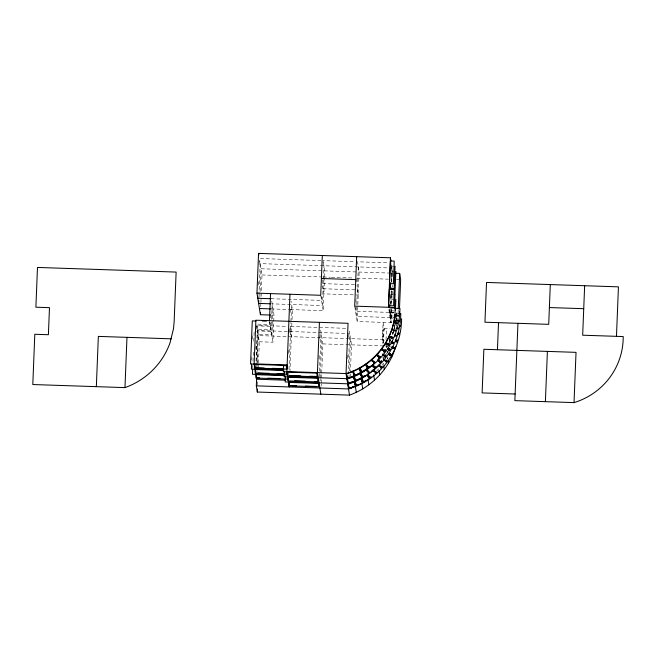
<?xml version="1.0" encoding="UTF-8"?>
<svg xmlns="http://www.w3.org/2000/svg" width="656" height="656" viewBox="0 0 656 656"><rect width="100%" height="100%" fill="white"/><g stroke="black" fill="none" stroke-linecap="round" stroke-linejoin="round"><path stroke-width="0.49" stroke-dasharray="3.28 2.46" d="M251.74 360.103L251.896 356.101M252.576 339.07L252.781 334.06M252.699 368.27L252.822 365.269M252.978 361.259L253.38 351.247M253.782 341.227L254.184 331.206M258.316 285.024L258.48 280.94M259.128 264.63L259.333 259.53M255.856 349.213L256.02 345.204M256.66 329.173L256.783 326.171L257.316 329.517L255.914 364.58M256.061 366.991L257.521 330.46L349.689 333.543L348.164 371.739M258.931 295.241L260.194 263.63L392.108 268.042L391.542 282.178M256.906 364.49L258.103 334.437L257.603 331.321L255.036 331.239M256.857 372.78L256.939 370.771M257.103 366.753L257.218 363.736M257.259 362.727L258.341 335.585L385.252 339.824M259.874 297.307L261.014 268.755L392.928 273.167L391.558 264.622M257.611 384.998L257.767 380.98M258.333 366.901L258.448 363.891M258.489 362.883L259.333 341.776L256.701 325.343L287.705 326.376M260.744 306.549L260.867 303.49M260.908 302.473L261.113 297.373M261.154 296.356L262.006 274.946L259.645 260.219M270.288 325.794L270.444 321.784M270.608 317.775L270.805 312.764M271.108 330.919L272.191 303.851M271.928 336.044L273.011 308.976M259.333 341.776L272.921 342.227L274.003 315.167L271.371 298.726M288.624 353.584L288.788 349.566M289.468 332.526L289.632 328.451M290.272 312.412L290.428 308.402M288.788 375.199L290.887 322.547M290.928 321.547L291.608 304.499M289.927 372.206L291.994 320.653M292.035 319.652L292.428 309.624L291.067 301.088M318.996 358.627L319.16 354.601M319.8 338.521L320.005 333.494M321.711 296.323L321.547 300.407L289.165 299.325M322.244 283.072L322.383 279.62M323.064 262.638L323.137 260.637L355.47 261.719M319.3 376.815L321.063 332.584M323.4 279.751L322.375 305.532L271.764 303.843M323.433 279.021L323.957 265.762M320.161 380.939L320.235 378.922M320.276 377.922L321.883 337.709M290.387 309.558L323.195 310.657L324.499 277.882M324.54 276.881L324.786 270.887L323.137 260.637M321.186 386.113L321.268 384.104M321.309 383.104L321.473 379.078M321.514 378.077L321.67 374.051M321.711 373.051L322.875 343.9L320.653 330.025M347.664 358.578L347.828 354.552M348.508 337.463L348.713 332.436M348.984 376.864L349.066 374.855M349.23 370.837L350.509 338.668M350.255 376.011L350.337 374.002M350.378 373.002L351.501 344.851L349.279 330.985M355.675 307.197L355.511 311.272L394.018 312.559M355.88 302.186L356.044 298.021M356.684 281.99L356.897 276.775M358.315 266.91L356.339 316.397L394.937 317.693M391.845 322.678L357.159 321.522L359.135 272.035L357.495 261.785L388.213 262.81M386.031 339.865L386.433 329.82L382.997 329.706L382.563 340.751L385.99 340.866M383.096 342.875L383.498 332.83L382.997 329.706M383.506 342.858L384.08 328.574L383.088 322.391L382.399 339.734L383.063 343.875M389.303 312.404L389.533 308.82M391.124 269.067L391.288 262.917M391.288 282.375L391.796 269.575L391.247 266.115L395.051 266.246M390.123 317.529L390.41 309.402M390.607 304.532L391.173 291.272M391.468 308.681L391.001 320.374L390.279 315.905L390.558 309.083M390.746 304.212L390.943 299.333L394.879 299.464M391.952 291.436L391.714 297.348L391.279 290.944M391.632 282.08L392.067 271.248L394.912 271.346M392.542 276.668L392.067 271.248M391.476 309.525L390.943 322.654L388.483 307.279M391.673 304.474L392.198 291.346M392.362 287.303L392.444 285.286M398.085 312.781L398.208 309.747M396.626 321.571L396.798 317.725M396.626 325.302L396.765 322.424M396.806 321.456L396.937 318.578M394.584 326.549L395.174 322.744M395.322 321.793L395.617 319.89M394.108 328.902L395.289 322.621M395.429 321.719L395.707 319.915L395.986 321.629M395.453 322.637L394.715 327.401L395.265 330.821M393.715 329.894L392.714 333.617L392.436 331.903M393.961 328.959L394.461 327.098M393.165 332.428L392.69 334.191L392.411 332.485M392.846 334.462L394.1 329.812M389.188 342.645L390.697 339.316M388.959 342.678L389.853 340.964L389.443 338.398M387.499 345.901L386.655 347.532L386.376 345.819M388.319 351.026L387.475 352.649L387.196 350.944M386.195 354.199L387.27 352.584L386.991 350.87M387.015 359.324L388.09 357.709M382.186 364.67L383.342 363.26L383.621 365.031M376.765 370.812L378.709 368.885M260.391 258.546L321.12 260.571M262.006 274.946L322.153 276.955M323.17 276.988L330.312 277.226M331.329 277.258L352.739 277.972M356.815 278.111L388.418 279.169M396.577 279.44L400.652 279.579M354.552 284.696L322.219 283.613L323.867 293.863L358.217 295.011L356.708 285.614M323.039 288.738L357.397 289.886M391.165 293.896L394.953 294.019M390.123 294.2L393.075 294.298M270.944 298.718L288.747 299.308M394.387 310.936L389.459 310.772L390.181 315.249M393.944 312.256L389.541 312.108L389.131 309.517M271.067 308.91L289.362 309.525M393.198 313.035L389.672 312.92L390.361 317.233L393.001 317.315M390.279 315.905L395.199 316.069M393.887 317.348L396.527 317.438M393.133 318.135L390.492 318.045L391.181 322.358M394.018 318.16L396.659 318.25L397.347 322.563M270.116 315.036L274.003 315.167M257.792 324.154L269.805 324.556L269.403 322.047M384.08 328.574L389.918 328.771M290.723 326.475L346.827 328.353M389.057 339.956L390.96 340.021M322.875 343.9L383.383 345.917M385.293 345.983L391.001 346.171M396.117 313.453L398.938 313.56M395.806 320.177L397.692 320.251M395.757 320.735L398.545 321.145M396.044 312.625L396.314 314.339M396.864 317.75L397.618 322.85M396.527 325.04L396.806 326.754M390.263 295.102L390.837 298.685M390.943 299.333L391.657 303.81M394.584 327.131L394.863 328.845M392.263 332.444L392.534 334.15M389.812 338.742L390.082 340.448M389.484 337.602L390.033 341.022M390.853 346.147L391.124 347.852M386.031 344.892L386.441 347.459M387.393 357.217L387.671 358.988M383.235 356.52L383.514 358.233M382.899 356.979L383.178 358.684M354.691 306.147L357.159 321.522M320.727 295.282L323.195 310.657M289.985 328.148L291.346 336.692M269.468 320.669L272.921 342.227M270.092 326.335L257.078 325.901L257.611 329.246L270.625 329.681L270.092 326.335M270.903 331.395L257.89 330.96L258.398 334.166L271.412 334.601L270.903 331.395"/><path stroke-width="0.98" d="M96.342 386.655L98.351 336.397L171.232 338.832M124.968 387.614A74.112 72.841 -9.1 0 0 170.043 342.793L173.496 328.754L174.152 321.563L176.128 272.076L37.482 267.443L35.891 307.205L49.479 307.664L48.396 334.724L34.809 334.273L32.8 384.531L124.968 387.614L126.977 337.348M251.576 364.113L251.379 369.123L255.061 369.246L255.135 367.237M252.658 369.271L252.462 374.281L255.881 374.396M285.606 380.193L256.603 379.217L254.134 363.85L255.881 320.218L348.049 323.293L346.04 373.559L349.492 395.117L257.324 392.034L256.332 385.851L256.685 377.192M270.116 315.036L260.416 314.708L256.963 293.15L258.554 253.388L390.459 257.792L391.009 261.211M254.512 364.408L254.364 368.032L286.803 369.115L286.943 365.49L254.512 364.408L254.913 366.917M254.774 367.467L254.856 365.466M257.865 296.233L257.783 298.275L270.944 298.718M258.726 300.341L258.603 303.4L270.756 303.802M257.324 392.034L257.447 389.016M260.416 314.708L260.498 312.674M269.468 320.669L270.551 293.601M284.319 371.788L284.122 376.798L287.804 376.921L288.337 380.275M285.426 375.929L285.18 381.948L288.624 382.063L289.001 384.408M289.419 385.056L289.337 386.95L286.877 371.575L289.968 294.257M287.098 368.82L287.221 365.786L283.54 365.663L283.294 371.731L286.975 371.854M287.303 372.141L287.156 375.765L317.02 376.765L317.168 373.141L287.303 372.141L287.705 374.65M287.631 372.165L287.517 375.199L287.115 372.69M319.423 322.342L317.414 372.6L320.866 394.158M322.317 255.512L320.727 295.282L256.963 293.15M317.988 378.266L317.84 381.89L287.976 380.89L288.123 377.266L317.988 378.266L318.521 381.612L314.544 381.48M318.808 383.399L318.677 386.786L288.812 385.794L288.943 382.407L318.808 383.399L319.308 386.532M356.675 256.66L354.691 306.147L395.224 307.508L395.634 310.067M388.483 307.279L390.459 257.792M388.639 305.647L389.303 289.075L394.231 289.239L393.567 305.811L388.639 305.647L388.926 307.443M389.516 283.638L390.427 260.99L394.231 261.121L393.321 283.761L389.516 283.638L390.074 287.098L390.23 283.162M389.475 307.205L389.549 305.253M389.508 307.352L389.689 304.925M390.238 289.173L390.574 282.851M391.32 289.96L391.394 287.992M395.051 266.246L394.141 288.886L390.336 288.763M394.953 294.019L395.863 271.379M394.502 308.008L395.051 294.364M395.511 308.271L395.863 299.497M398.249 308.738L399.66 273.388L395.584 273.257M399.283 313.912L399.356 311.895M399.479 308.861L400.652 279.579L399.66 273.388M497.445 349.73L498.527 322.662M517.953 323.318L514.862 400.636L574.016 402.612A69.274 68.093 -9.1 0 0 623.2 336.561L582.676 335.208L584.652 285.721M545.39 401.661L547.399 351.395M550.302 284.573L548.711 324.343L484.94 322.211L486.531 282.441L618.444 286.852L616.468 336.339M574.016 402.612L576.034 352.354L483.866 349.279L482.119 392.911L515.124 394.01M395.224 307.508L394.986 315.052L399.684 315.241L399.996 308.509L395.297 308.328M395.871 316.274L395.962 314.454M395.986 316.34L396.068 314.413M401.636 318.759L401.333 325.491L399.447 325.417M398.184 334.462L398.348 332.658M396.823 342.473L397.339 339.808M349.492 395.117C371.444 387.352 389.467 368.852 395.757 346.335M286.877 371.575L346.04 373.559C372.091 365.917 392.378 341.924 394.887 314.79L395.297 317.356M389.402 336.175L391.853 329.878L396.24 331.51L393.789 337.807L389.402 336.175L389.672 337.881M391.025 338.463L391.689 336.749M391.271 338.603L391.968 336.799M391.607 343.777L392.657 341.071M391.845 343.58L392.509 341.874M392.091 343.728L392.788 341.924M392.665 348.705L393.329 346.999M386.048 342.694L389.164 336.692L393.354 338.775L390.238 344.785L386.048 342.694L386.318 344.408M387.917 345.089L388.762 343.457M388.204 345.245L389.098 343.531M388.442 350.378L389.336 348.664M388.737 350.214L389.582 348.582M389.024 350.37L389.918 348.656M389.262 355.503L390.156 353.789M389.557 355.339L390.402 353.707M382.005 348.836L385.761 343.186L389.697 345.704L385.941 351.354L382.005 348.836L382.284 350.542M383.768 351.493L384.834 349.878M384.113 351.354L385.129 349.82M383.899 352.346L385.507 349.919M384.588 356.618L385.654 355.003M384.933 356.479L385.949 354.945M384.719 357.471L385.794 355.855M385.408 361.743L386.482 360.128M377.323 354.511L381.669 349.287L385.302 352.206L380.964 357.43L377.323 354.511L377.602 356.224M378.635 358.037L379.873 356.544M379.053 357.897L380.234 356.479M378.422 361.349L378.143 359.636L380.628 356.651M380.07 362.415L381.316 360.923M379.873 363.022L381.644 360.898M380.209 363.268L381.448 361.776M380.89 367.54L382.136 366.048M380.693 368.147L381.874 366.729M372.059 359.668L376.938 354.929L380.234 358.217L375.355 362.957L372.059 359.668L372.329 361.382M373.436 363.268L374.838 361.915M373.289 367.36L372.879 364.793L374.97 362.76M374.256 368.393L375.658 367.04M374.732 368.287L376.052 367.007M375.093 368.565L378.586 365.179L381.874 368.459L376.995 373.207L373.699 369.918L373.969 371.624M375.084 373.518L376.478 372.157M375.552 373.412L376.872 372.124M366.261 364.244L371.632 360.046L374.543 363.662L369.18 367.86L366.261 364.244L366.671 366.811M367.713 367.918L369.246 366.72M353.83 376.159L360.497 372.92L370.402 366.155M367.081 369.369L372.452 365.171L375.363 368.779L370 372.985L367.081 369.369L367.491 371.936M369.771 372.419L367.59 374.125L368 376.692M371.952 370.714L373.403 369.574L373.682 371.28M367.901 374.494L373.272 370.287L376.191 373.904L370.82 378.11L367.901 374.494L368.451 377.913M369.353 378.168L370.886 376.97M368.41 379.25L371.321 376.97M360.005 368.188L365.794 364.572L368.303 368.475L362.506 372.091L360.005 368.188L360.685 372.46L362.342 371.427M360.825 373.313L366.614 369.697L369.123 373.6L363.326 377.216L360.825 373.313L361.374 376.733M361.505 377.585L363.99 376.036M288.517 381.825L347.68 383.801L354.65 381.284L365.236 375.593M361.645 378.438L367.434 374.822L369.943 378.725L364.154 382.341L361.645 378.438L362.194 381.858M362.325 382.71L365.638 380.644M362.137 383.17L367.631 379.742M353.354 371.452L359.504 368.467L361.571 372.608L355.421 375.601L353.354 371.452L354.043 375.724L355.798 374.871M357.553 374.018L360.193 372.739M354.174 376.577L360.324 373.592L362.391 377.733L356.241 380.726L354.174 376.577L354.863 380.849L356.618 379.996M354.994 381.702L361.144 378.709L363.211 382.858L357.061 385.851L354.994 381.702L355.683 385.974L358.315 384.695M256.332 385.851L348.5 388.926L361.3 383.571M348.5 388.926L355.29 386.138L356.282 392.321M352.6 376.282L347.081 378.274L346.393 374.002L352.83 371.673L354.437 376.019L346.86 378.676L287.697 376.7M347.221 379.127L353.65 376.798L355.257 381.144L348.82 383.473L347.221 379.127L347.901 383.399L353.42 381.407M348.041 384.252L354.47 381.923L356.077 386.269L349.64 388.59L348.041 384.252L348.721 388.524L355.158 386.195M321.399 278.488L355.757 279.636M549.384 307.549L583.733 308.697M389.73 307.828L395.019 308M259.423 308.525L271.067 308.91M262.261 320.973L266.262 321.112M255.963 321.046L252.281 320.923L250.559 363.998L254.241 364.121M254.134 363.85L287.139 364.949L287.418 366.663M255.045 367.754L264.171 368.065M272.281 368.336L283.425 368.705M254.963 368.975L283.966 369.943M283.712 370.484L255.332 369.533L255.184 373.157L287.623 374.24M257.898 372.952L269.042 373.321M277.152 373.592L284.253 373.83M255.783 374.1L284.786 375.068M289.829 375.56L300.776 375.921M309.739 376.224L317.701 376.487L317.168 373.141M284.54 375.617L256.152 374.674L256.02 378.061L288.451 379.143M256.66 377.799L259.694 377.905M267.804 378.176L279.973 378.578M294.634 380.816L305.581 381.177M289.452 385.531L296.414 385.769M305.376 386.064L316.323 386.433M398.938 313.56L400.816 313.634L400.513 320.366L398.627 320.292M398.545 321.145L400.406 321.415L399.365 328.074L396.577 327.672M399.365 326.27L401.226 326.54L400.185 333.199L398.331 332.928M396.421 328.41L399.151 329.107L397.397 335.626L394.666 334.929M397.241 333.535L399.971 334.232L398.217 340.751L395.486 340.054M394.428 335.651L397.06 336.635L394.617 342.932L391.099 341.628M395.248 340.776L397.889 341.76L395.437 348.057L391.919 346.753M390.828 342.227L394.174 343.9L391.058 349.91L387.704 348.238M391.648 347.352L394.994 349.025L391.878 355.035L388.524 353.363M387.368 348.812L390.517 350.829L386.761 356.479L382.825 353.953M388.188 353.937L391.337 355.946L387.581 361.595L383.645 359.078L383.924 360.792M382.489 354.412L386.13 357.331L381.784 362.555L378.143 359.636M383.309 359.537L386.95 362.456L382.604 367.68L378.971 364.761L379.242 366.474M377.766 360.054L381.054 363.334L376.175 368.082L372.879 364.793M346.393 374.002L348 378.348M394.149 347.647L394.568 350.296M389.213 335.897L389.484 337.602M391.378 354.347L391.804 357.003M385.826 342.407L386.105 344.113M387.958 360.751L388.385 363.408M381.767 348.525L382.038 350.23M383.407 358.775L383.678 360.48M383.768 365.917L384.334 369.451M377.061 354.183L377.331 355.896M378.988 370.656L379.693 375.068M371.763 359.324L372.042 361.03M372.583 364.449L372.862 366.155M373.666 374.912L374.519 380.218M365.95 363.875L366.499 367.294M366.77 369L367.18 371.567M368.008 379.537L368.852 384.834M359.677 367.795L360.218 371.214M360.497 372.92L360.907 375.486M361.317 378.045L361.866 381.464M359.504 368.467L359.914 371.025M360.324 373.592L360.603 375.298M361.144 378.709L361.423 380.423M361.759 382.702L362.752 388.885M353.01 371.034L355.478 386.409M353.65 376.798L354.06 379.365M354.47 381.923L354.88 384.49M258.554 253.388L258.825 255.094M394.928 315.618L393.895 322.276L398.545 322.949L399.586 316.29L394.928 315.618M393.78 322.826L392.026 329.345L396.577 330.501L398.331 323.982L393.78 322.826"/></g></svg>
